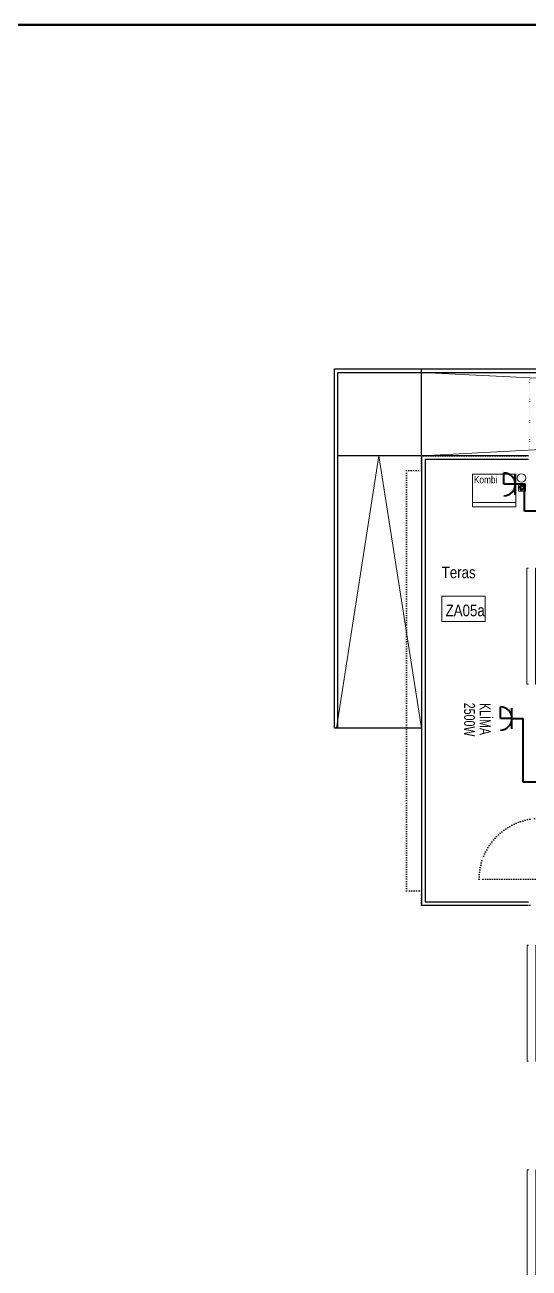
# Model space of a CAD drawing. Header units: millimetres. Extents: x 1852829 to 1882754, y -270850 to -231658.
# Drawn here: x 1856627 to 1857322, y -252770 to -251055 of the extents above; entities that cross this region are included whole.
import ezdxf
from ezdxf.enums import TextEntityAlignment as Align

# ---------------------------------------------------------------- set-up
doc = ezdxf.new("R2010")
doc.units = ezdxf.units.MM
for name, pattern in [('CONTINOUS', [0]), ('CONTINU', [0]), ('izdüşüm arka', [3.175, 0, -3.175])]:
    doc.linetypes.add(name, pattern=pattern)
for name, color, linetype, lineweight in [('a_doğrama', 251, 'Continuous', 20), ('a_duvar', 251, 'Continuous', 35), ('a_görünüş', 32, 'Continuous', 25), ('a_görünüş_ince', 8, 'Continuous', 20), ('a_izdüşüm_arka', 251, 'izdüşüm arka', 30), ('a_not_mahal', 253, 'Continuous', 5), ('a_not_misc', 144, 'Continuous', 5), ('a_tefriş', 8, 'Continuous', 20), ('a_çerçeve_line', 7, 'Continuous', 50), ('Aydınlatma', 4, 'CONTINOUS', 35), ('m_yib', 65, 'Continuous', 20), ('Priz', 6, 'CONTINOUS', 40)]:
    doc.layers.add(name, color=color, linetype=linetype, lineweight=lineweight)
doc.styles.add('Grupcad', font='arial.ttf', dxfattribs={"width": 0.7})
doc.styles.get("Standard").update_dxf_attribs({"font": 'ARIALN.TTF'})

# ---------------------------------------------------------------- blocks, each defined once
blk = doc.blocks.new('160p')
at = {"layer": 'a_doğrama', "color": 251}
for points in [[(-6, -6), (-6, 0), (-12, 0), (-12, -6)], [(0, -6), (0, 0), (-6, 0), (-6, -6)], [(-6, -83), (-6, -77), (-12, -77), (-12, -83)], [(0, -83), (0, -77), (-6, -77), (-6, -83)], [(-6, -160), (-6, -154), (-12, -154), (-12, -160)], [(0, -160), (0, -154), (-6, -154), (-6, -160)]]:
    blk.add_lwpolyline(points, close=True, dxfattribs=at)
for points in [[(2, -1), (2, 2), (0, 2), (0, -2), (1, -2), (2, -1)], [(-9.5, -6), (-9.5, -77)], [(-8.5, -6), (-8.5, -77)], [(-3.5, -83), (-3.5, -154)], [(-2.5, -83), (-2.5, -154)], [(2, -159), (2, -162), (0, -162), (0, -158), (1, -158), (2, -159)]]:
    blk.add_lwpolyline(points, dxfattribs=at)
at = {"layer": 'a_görünüş_ince', "color": 251}
for points in [[(-22, -160), (-24, -160), (-24, 0), (-22, 0)], [(-12, -77), (-12, -6)], [(-6, -77), (-6, -6)], [(-6, -77), (-6, -6)], [(0, -77), (0, -6)], [(-12, -154), (-12, -83)], [(-6, -154), (-6, -83)], [(-6, -154), (-6, -83)], [(0, -154), (0, -83)]]:
    blk.add_lwpolyline(points, dxfattribs=at)
blk = doc.blocks.new('kapı_120_c_blok')
at = {"layer": 'a_doğrama', "color": 251}
for points in [[(-2, 119), (-2, 122), (0, 122), (0, 118), (-1, 118), (-2, 119)], [(2.5, 114), (2.5, 96)], [(3.5, 114), (3.5, 96)], [(2.5, 84), (2.5, 12)], [(3.5, 84), (3.5, 12)], [(-2, 1), (-2, -2), (0, -2), (0, 2), (-1, 2), (-2, 1)]]:
    blk.add_lwpolyline(points, dxfattribs=at)
for points in [[(0, 114), (6, 114), (6, 120), (0, 120)], [(0, 90), (6, 90), (6, 96), (0, 96)], [(0, 84), (6, 84), (6, 90), (0, 90)], [(0, 6), (6, 6), (6, 12), (0, 12)], [(0, 0), (6, 0), (6, 6), (0, 6)]]:
    blk.add_lwpolyline(points, close=True, dxfattribs=at)
at = {"layer": 'a_görünüş_ince', "color": 251}
for points in [[(0, 114), (0, 96)], [(6, 114), (6, 96)], [(0, 84), (0, 12)], [(6, 84), (6, 12)]]:
    blk.add_lwpolyline(points, dxfattribs=at)
at = {"layer": 'a_izdüşüm_arka', "color": 251}
blk.add_lwpolyline([(6, 6), (90, 6)], dxfattribs=at)
blk.add_arc((6, 6), 84, 0, 90, dxfattribs=at)
blk = doc.blocks.new('tefriş_süzgeç')
at = {"layer": 'a_tefriş'}
for p, q in [((5, 0), (-5, 0)), ((-5, 0), (-5, -10)), ((5, -10), (5, 0)), ((-5, -10), (5, -10)), ((-3.6, -5.1), (-4.1, -5.1)), ((-2.6, -5.1), (-3.1, -5.1)), ((-2.5, -2.5), (-2.9, -2.2)), ((-2.6, -7.6), (-2.9, -7.9)), ((-2, -3.3), (-2.3, -3)), ((-1.9, -6.9), (-2.2, -7.2)), ((-1.6, -5.1), (-2.1, -5.1)), ((-1.2, -3.9), (-1.5, -3.6)), ((-1.2, -6.2), (-1.5, -6.5)), ((-0.2, -2.5), (-0.2, -2)), ((-0.1, -1.5), (-0.1, -1)), ((-0.1, -3), (-0.1, -3.5)), ((-0.1, -6.6), (-0.1, -7.1)), ((-0.1, -7.6), (-0.1, -8.1)), ((-0.1, -8.6), (-0.1, -9.1)), ((1, -4), (1.4, -3.6)), ((1.1, -6.2), (1.4, -6.5)), ((1.5, -5.1), (2, -5.1)), ((1.7, -3.3), (2.1, -2.9)), ((1.8, -6.9), (2.1, -7.2)), ((2.5, -2.5), (2.8, -2.2)), ((2.5, -5.1), (3, -5.1)), ((2.5, -7.5), (2.8, -7.9)), ((3.5, -5.1), (4, -5.1))]:
    blk.add_line(p, q, dxfattribs=at)
for centre, radius, start, end in [((-0.1, -5.1), 4.06, 134.2896, 180), ((-0.1, -5.1), 3.56, 134.2896, 180), ((-0.1, -5.1), 3.06, 180, 225), ((-0.1, -5.1), 4.06, 225, 270), ((-0.1, -5.1), 2.56, 180, 225), ((-0.1, -5.1), 3.56, 225, 270), ((-0.4, -4.4), 2.4, 84.5943, 143.2016), ((-0.1, -5.1), 2.06, 134.2896, 180), ((-0.1, -5), 2.44, 90.343, 138.1212), ((-0.1, -5.1), 1.56, 134.2896, 180), ((-0.1, -5.1), 2.06, 225, 270), ((-0.1, -5.1), 1.56, 225, 270), ((-0.1, -5.1), 4.06, 45, 90), ((-0.1, -5.1), 3.56, 45, 90), ((-0.1, -5.1), 2.06, 45, 90), ((-0.1, -5.1), 1.56, 45, 90), ((-0.1, -5.1), 2.56, 270, 315.7104), ((-0.1, -5.1), 3.06, 270, 315.7104), ((-0.1, -5.1), 1.56, 314.2896, 360), ((-0.1, -5.1), 2.06, 314.2896, 360), ((-0.1, -5.1), 2.56, 360, 45), ((-0.1, -5.1), 3.06, 360, 45), ((-0.1, -5.1), 3.56, 314.2896, 360), ((-0.1, -5.1), 4.06, 314.2896, 360)]:
    blk.add_arc(centre, radius, start, end, dxfattribs=at)
blk = doc.blocks.new('Kapaklı Priz')
at = {"layer": 'Priz', "color": 6, "linetype": 'CONTINU'}
for p, q in [((-14.4, 0), (14.4, 0)), ((0, 0), (0, 15.9)), ((0, 15.9), (15.9, 15.9))]:
    blk.add_line(p, q, dxfattribs=at)
blk.add_arc((0, 15.9), 15.9, 180, 0, dxfattribs=at)

msp = doc.modelspace()

# ---------------------------------------------------------------- linework, layer by layer
at = {"layer": 'a_görünüş', "color": 251}
for p, q in [((1857053.2, -252024.8), (1857053.2, -251529.4)), ((1857053.2, -251529.4), (1858597.7, -251529.4)), ((1857058.2, -252024.8), (1857058.2, -251534.4)), ((1857058.2, -251534.4), (1858597.7, -251534.4))]:
    msp.add_line(p, q, dxfattribs=at)
for points in [[(1857173.2, -251649.3), (1857173.2, -251529.4)], [(1857173.2, -251649.4), (1857058.2, -251649.4)], [(1857173.2, -251649.3), (1857173.2, -252269.4)], [(1857320.7, -251649.4), (1857173.2, -251649.4)], [(1857178.2, -251654.4), (1857178.2, -252264.4)], [(1857320.7, -251654.4), (1857178.2, -251654.4)], [(1857173.2, -252024.8), (1857053.2, -252024.8)], [(1857178.2, -252264.4), (1857320.7, -252264.4)], [(1857173.2, -252269.4), (1857320.7, -252269.4)]]:
    msp.add_lwpolyline(points, dxfattribs=at)
at = {"layer": 'a_izdüşüm_arka'}
msp.add_lwpolyline([(1857322.7, -252269.4), (1857173.2, -252269.4), (1857173.2, -252254.4), (1857173.2, -252249.4), (1857152.7, -252249.4), (1857152.7, -251669.4), (1857173.2, -251669.4), (1857173.2, -251649.4), (1857322.7, -251649.4), (1857322.7, -251529.4), (1859402.7, -251529.4), (1859402.7, -251649.4), (1859552.3, -251649.4), (1859552.3, -251669.4), (1859572.7, -251669.4), (1859572.7, -252249.4), (1859552.3, -252249.4), (1859552.3, -252269.4), (1859402.7, -252269.4)], dxfattribs=at)
at = {"layer": 'a_not_mahal'}
msp.add_lwpolyline([(1857261.2, -251843), (1857201.2, -251843), (1857201.2, -251878), (1857261.2, -251878)], close=True, dxfattribs=at)
at = {"layer": 'a_not_misc'}
for points in [[(1857173.2, -251649.3), (1858297.7, -251589.4), (1857173.2, -251534.4)], [(1857114.7, -251649.4), (1857056.2, -252024.8)], [(1857114.7, -251649.4), (1857173.2, -252024.8)]]:
    msp.add_lwpolyline(points, dxfattribs=at)
at = {"layer": 'a_tefriş', "lineweight": 20}
for p, q in [((1857243.5, -251674.6), (1857303.5, -251674.6)), ((1857243.5, -251719.6), (1857243.5, -251674.6)), ((1857303.5, -251674.6), (1857303.5, -251719.6)), ((1857303.5, -251713.6), (1857243.5, -251713.6)), ((1857303.5, -251719.6), (1857243.5, -251719.6))]:
    msp.add_line(p, q, dxfattribs=at)
at = {"layer": 'a_çerçeve_line'}
msp.add_lwpolyline([(1872123.9, -254054.6), (1872123.9, -251054.6), (1853005.4, -251054.6), (1853005.4, -254054.6)], close=True, dxfattribs=at)
at = {"layer": 'm_yib'}
msp.add_circle((1857311.3, -251679.8), 5.92, dxfattribs=at)
at = {"layer": 'Priz'}
for p, q in [((1857315.3, -251688.5), (1857302.6, -251688.5)), ((1857315.3, -251725.4), (1857315.3, -251688.5)), ((1857352.3, -251725.4), (1857315.3, -251725.4)), ((1857313.7, -252099.4), (1857313.7, -252011.6)), ((1857380.4, -252099.4), (1857313.7, -252099.4))]:
    msp.add_line(p, q, dxfattribs=at)
at = {"layer": 'Priz', "linetype": 'CONTINU'}
msp.add_line((1857298.1, -252011.6), (1857313.7, -252011.6), dxfattribs=at)

# ---------------------------------------------------------------- block references
at = {"xscale": -1}
msp.add_blockref('kapı_120_c_blok', (1857342.7, -252239.4), dxfattribs=at)
at = {"layer": 'a_duvar', "xscale": -1, "rotation": 180}
for p in [(1857342.7, -251964.4), (1857342.8, -252484.4), (1857343.1, -252794.4)]:
    msp.add_blockref('160p', p, dxfattribs=at)
at = {"layer": 'a_tefriş', "rotation": 89.99999999999991}
msp.add_blockref('tefriş_süzgeç', (1857306.9, -251692.9), dxfattribs=at)
at = {"layer": 'Aydınlatma', "rotation": 90.00000000000001}
for p in [(1857302.6, -251688.5), (1857298.1, -252011.6)]:
    msp.add_blockref('Kapaklı Priz', p, dxfattribs=at)

# ---------------------------------------------------------------- texts
at = {"layer": 'a_not_mahal'}
for s, height, p in [('Kombi', 10, (1857245.5, -251687)), ('Teras', 16, (1857201.2, -251818))]:
    msp.add_text(s, height=height, dxfattribs=at).set_placement(p)
msp.add_text('ZA05a', height=16, rotation=360, dxfattribs=at).set_placement((1857233.6, -251870.5), align=Align.CENTER)
at = {"layer": 'Priz', "color": 4, "linetype": 'CONTINU', "style": 'Grupcad', "width": 0.7}
for s, p in [('2500W', (1857239.5, -251989.9)), ('KLİMA', (1857261.1, -251990.4))]:
    msp.add_text(s, height=15, rotation=270, dxfattribs=at).set_placement(p, align=Align.MIDDLE_LEFT)

doc.saveas('drawing.dxf')
